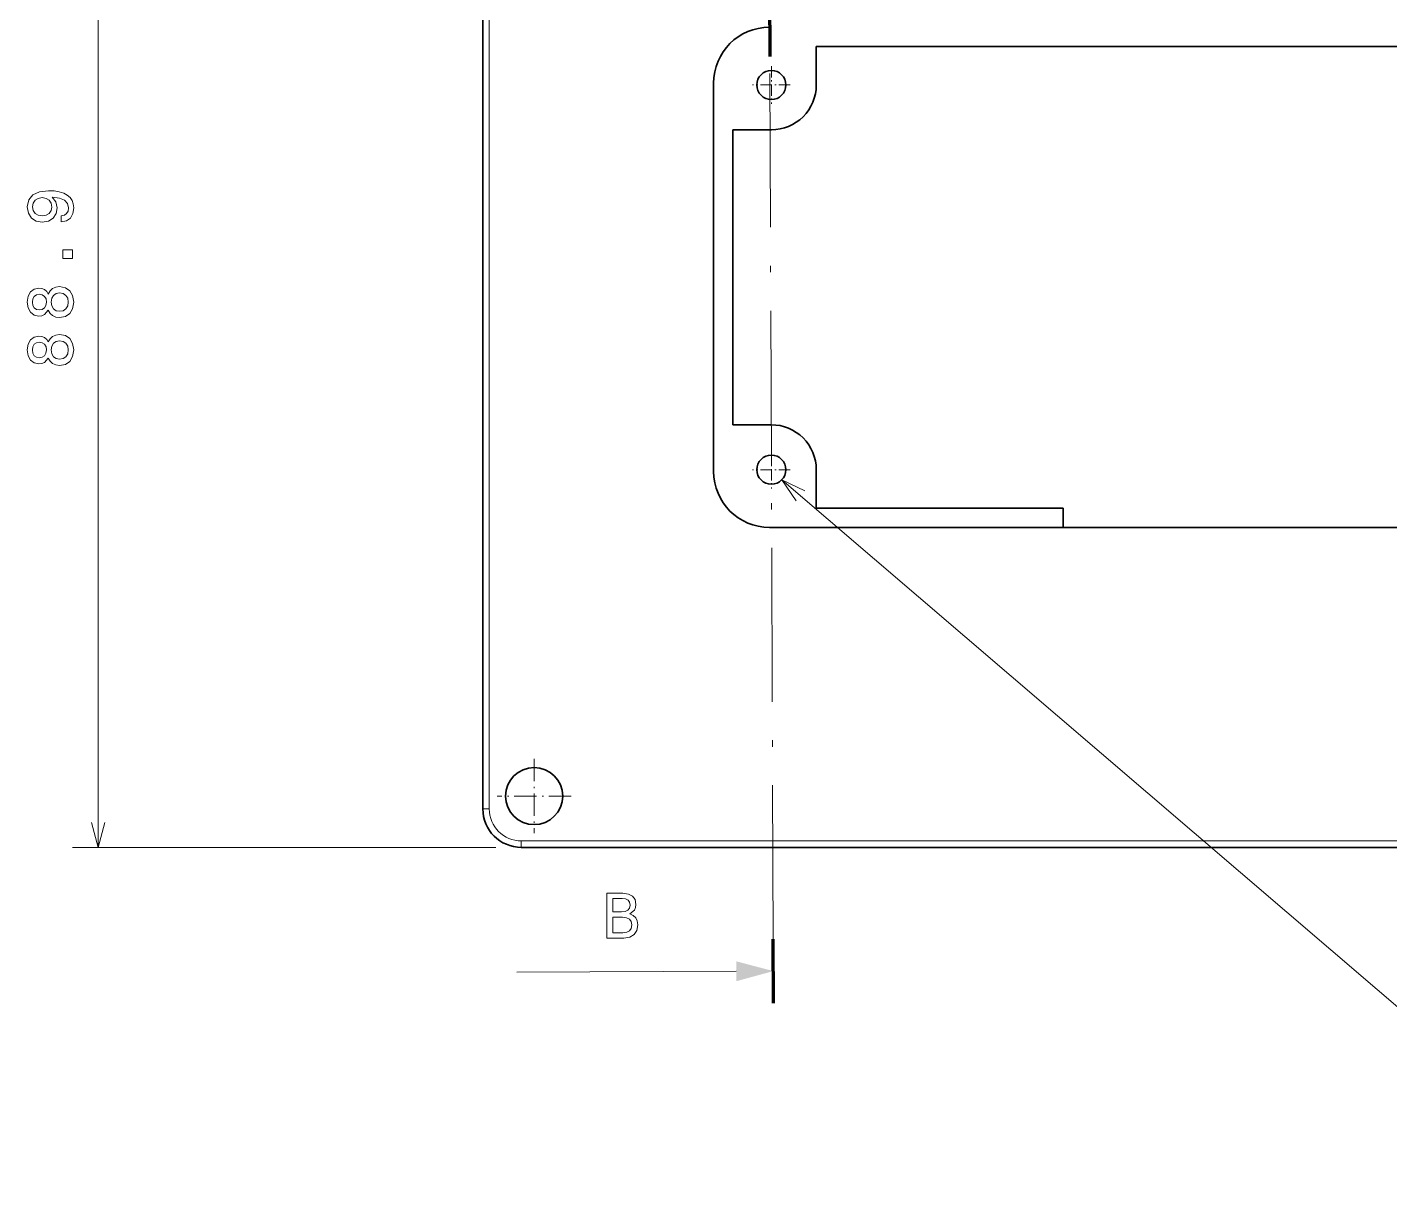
# Model space of a CAD drawing. Extents: x 0 to 1189, y 0 to 841.
# Drawn here: x 339.5 to 445.7, y 349.7 to 440 of the extents above; entities that cross this region are included whole.
import ezdxf

# ---------------------------------------------------------------- set-up
doc = ezdxf.new("R2010")
doc.units = 0
doc.linetypes.add('DASHDOT', pattern=[18.5, 12, -3, 0.5, -3])

msp = doc.modelspace()

# ---------------------------------------------------------------- linework, layer by layer
at = {"color": 7, "lineweight": 13}
for p, q in [((344.993439, 376.049988), (344.993439, 464.950012)), ((375.5, 379.049988), (375.5, 461.950012)), ((375, 379.049988), (375.5, 379.049988)), ((378, 376.049988), (378, 376.549988)), ((811, 376.549988), (378, 376.549988)), ((376, 376.049988), (342.993439, 376.049988)), ((394.759827, 366.388306), (377.657776, 366.319366))]:
    msp.add_line(p, q, dxfattribs=at)
at = {"color": 7, "lineweight": 35}
for p, q in [((375, 379.049988), (375, 461.950012)), ((401, 438.5), (401, 435.5)), ((401, 438.5), (538, 438.5)), ((393, 405.350006), (393, 435.649994)), ((394.5, 409), (394.5, 432)), ((397.5, 432), (394.5, 432)), ((394.5, 409), (397.5, 409)), ((401, 405.5), (401, 402.5)), ((420.25, 402.5), (401, 402.5)), ((420.25, 401), (420.25, 402.5)), ((541.650024, 401), (397.350006, 401)), ((811, 376.049988), (378, 376.049988))]:
    msp.add_line(p, q, dxfattribs=at)
at = {"color": 7, "lineweight": 100}
for p, q in [((397.350006, 442.714691), (397.370148, 437.714722)), ((397.667664, 363.899994), (397.647522, 368.899963))]:
    msp.add_line(p, q, dxfattribs=at)
at = {"color": 7, "linetype": 'DASHDOT', "lineweight": 13}
msp.add_line((397.647522, 368.899963), (397.370148, 437.714722), dxfattribs=at)
at = {"color": 7, "linetype": 'DASHDOT', "lineweight": 13, "ltscale": 0.073775}
for p, q in [((397.5, 436.975494), (397.5, 434.024506)), ((398.975494, 435.5), (396.024506, 435.5)), ((397.5, 406.975494), (397.5, 404.024506)), ((398.975494, 405.5), (396.024506, 405.5))]:
    msp.add_line(p, q, dxfattribs=at)
at = {"color": 7, "linetype": 'DASHDOT', "lineweight": 13, "ltscale": 0.144755}
msp.add_line((379, 382.945099), (379, 377.154907), dxfattribs=at)
at = {"color": 7, "linetype": 'DASHDOT', "lineweight": 13, "ltscale": 0.144754}
msp.add_line((381.895081, 380.049988), (376.104919, 380.049988), dxfattribs=at)
at = {"color": 7, "lineweight": 13}
for points in [[(342.126007, 424.830841), (342.524414, 424.906494), (342.832062, 425.123352), (343.023682, 425.466309), (343.094299, 425.920197), (343.059021, 426.217743), (342.968201, 426.485046), (342.81189, 426.711975), (342.589966, 426.903625), (342.312622, 427.054932), (341.969666, 427.165863), (341.576294, 427.231445), (341.122406, 427.256653), (340.411316, 427.170898), (339.891846, 426.923798), (339.579163, 426.530426), (339.468201, 425.990784), (339.559021, 425.496552), (339.801086, 425.123352), (340.174255, 424.881287), (340.643311, 424.800598), (341.127441, 424.881287), (341.495605, 425.118317), (341.7276, 425.471344), (341.803223, 425.920197), (341.707397, 426.394257), (341.414917, 426.752319), (341.974701, 426.671631), (342.373108, 426.510254), (342.610168, 426.263123), (342.685791, 425.925232), (342.650513, 425.662994), (342.539551, 425.471344), (342.363037, 425.345276), (342.126007, 425.29483)], [(340.638245, 425.289795), (340.325562, 425.34021), (340.078461, 425.481445), (339.922119, 425.703339), (339.866638, 425.990784), (339.922119, 426.288361), (340.078461, 426.515289), (340.320526, 426.656494), (340.633209, 426.711975), (340.950928, 426.656494), (341.187958, 426.515289), (341.334229, 426.283295), (341.384644, 425.975677), (341.334229, 425.698303), (341.187958, 425.481445), (340.955994, 425.34021)], [(342.993439, 421.957214), (342.993439, 422.653198), (342.242004, 422.653198), (342.242004, 421.957214)], [(341.107269, 417.943817), (341.248474, 417.686615), (341.44519, 417.510101), (341.692291, 417.39917), (341.989838, 417.363861), (342.43869, 417.44455), (342.786682, 417.676544), (343.008575, 418.054779), (343.094299, 418.569183), (343.008575, 419.078552), (342.786682, 419.456787), (342.43869, 419.688782), (341.989838, 419.774506), (341.692291, 419.734161), (341.44519, 419.628265), (341.248474, 419.446716), (341.107269, 419.19455), (340.986237, 419.396271), (340.819824, 419.537476), (340.618073, 419.62323), (340.370972, 419.653473), (340.012878, 419.572784), (339.725433, 419.360962), (339.538818, 419.018036), (339.468201, 418.569183), (339.538818, 418.115295), (339.725433, 417.772339), (340.012878, 417.555481), (340.370972, 417.479858), (340.618073, 417.505066), (340.819824, 417.59079)], [(340.411316, 417.958954), (340.189392, 417.999298), (340.017944, 418.120331), (339.912048, 418.311981), (339.871674, 418.569183), (339.912048, 418.82135), (340.017944, 419.013), (340.189392, 419.134033), (340.411316, 419.179413), (340.638245, 419.134033), (340.814758, 419.013), (340.930756, 418.82135), (340.966064, 418.569183), (340.92572, 418.311981), (340.814758, 418.120331), (340.638245, 417.999298)], [(341.979736, 417.847992), (341.712463, 417.893402), (341.510742, 418.039642), (341.379608, 418.266602), (341.334229, 418.569183), (341.379608, 418.86673), (341.510742, 419.093689), (341.712463, 419.239929), (341.979736, 419.290375), (342.267212, 419.239929), (342.48407, 419.093689), (342.625305, 418.86673), (342.670654, 418.569183), (342.625305, 418.266602), (342.48407, 418.039642), (342.267212, 417.893402)], [(341.107269, 414.207794), (341.248474, 413.950592), (341.44519, 413.774078), (341.692291, 413.663147), (341.989838, 413.627838), (342.43869, 413.708527), (342.786682, 413.940521), (343.008575, 414.318756), (343.094299, 414.83316), (343.008575, 415.342529), (342.786682, 415.720764), (342.43869, 415.952759), (341.989838, 416.038483), (341.692291, 415.998138), (341.44519, 415.892242), (341.248474, 415.710693), (341.107269, 415.458527), (340.986237, 415.660248), (340.819824, 415.801453), (340.618073, 415.887207), (340.370972, 415.91745), (340.012878, 415.836761), (339.725433, 415.624939), (339.538818, 415.282013), (339.468201, 414.83316), (339.538818, 414.379272), (339.725433, 414.036316), (340.012878, 413.819458), (340.370972, 413.743835), (340.618073, 413.769043), (340.819824, 413.854767)], [(341.979736, 414.111969), (341.712463, 414.157379), (341.510742, 414.303619), (341.379608, 414.530579), (341.334229, 414.83316), (341.379608, 415.130707), (341.510742, 415.357666), (341.712463, 415.503906), (341.979736, 415.554352), (342.267212, 415.503906), (342.48407, 415.357666), (342.625305, 415.130707), (342.670654, 414.83316), (342.625305, 414.530579), (342.48407, 414.303619), (342.267212, 414.157379)], [(340.411316, 414.222931), (340.189392, 414.263275), (340.017944, 414.384308), (339.912048, 414.575958), (339.871674, 414.83316), (339.912048, 415.085327), (340.017944, 415.276978), (340.189392, 415.39801), (340.411316, 415.44339), (340.638245, 415.39801), (340.814758, 415.276978), (340.930756, 415.085327), (340.966064, 414.83316), (340.92572, 414.575958), (340.814758, 414.384308), (340.638245, 414.263275)], [(386.462341, 370.862427), (386.815369, 371.154938), (386.906158, 371.351624), (386.936401, 371.593689), (386.87085, 371.971954), (386.674164, 372.244263), (386.356445, 372.410706), (385.912628, 372.471222), (384.666962, 372.471222), (384.666962, 368.971222), (385.983246, 368.971222), (386.452271, 369.04184), (386.800232, 369.248596), (387.01709, 369.576416), (387.092743, 370.020203), (387.047363, 370.317749), (386.926331, 370.56488), (386.729645, 370.746429)], [(385.816803, 371.018768), (385.130951, 371.018768), (385.130951, 372.052643), (385.857147, 372.052643), (386.129486, 372.022369), (386.321136, 371.93161), (386.437134, 371.775269), (386.477478, 371.543274), (386.432098, 371.311279), (386.311066, 371.149902), (386.104279, 371.049042)], [(385.927765, 369.389801), (385.130951, 369.389801), (385.130951, 370.595154), (385.882385, 370.595154), (386.200104, 370.559845), (386.427032, 370.453918), (386.563202, 370.272369), (386.608612, 370.010132), (386.563202, 369.732758), (386.437134, 369.541107), (386.225311, 369.42511)]]:
    msp.add_lwpolyline(points, close=True, dxfattribs=at)
for points in [[(398.313568, 404.708588), (462.635223, 349.661591), (538.499756, 349.661591)], [(400.117859, 403.845764), (398.313568, 404.708588), (399.444733, 403.059204)], [(344.4758, 377.981842), (344.993439, 376.049988), (345.511078, 377.981842)]]:
    msp.add_lwpolyline(points, dxfattribs=at)
at = {"color": 7, "lineweight": 35}
for centre, radius in [((397.5, 435.5), 1.135), ((397.5, 405.5), 1.135), ((379, 380.049988), 2.227)]:
    msp.add_circle(centre, radius, dxfattribs=at)
for centre, radius, start, end in [((397.350006, 435.649994), 4.35, 90.000003, 179.999995), ((397.5, 435.5), 3.5, 269.999997, 360), ((397.5, 405.5), 3.5, 0, 90.000003), ((397.350006, 405.350006), 4.35, 180.000005, 269.999997), ((378, 379.049988), 3, 180.000005, 269.999997)]:
    msp.add_arc(centre, radius, start, end, dxfattribs=at)
at = {"color": 7, "lineweight": 13}
msp.add_arc((378, 379.049988), 2.5, 180.000005, 269.999997, dxfattribs=at)
msp.add_solid([(394.76297, 365.611847), (397.657593, 366.399963), (394.756714, 367.164734)], dxfattribs=at)

doc.saveas('drawing.dxf')
